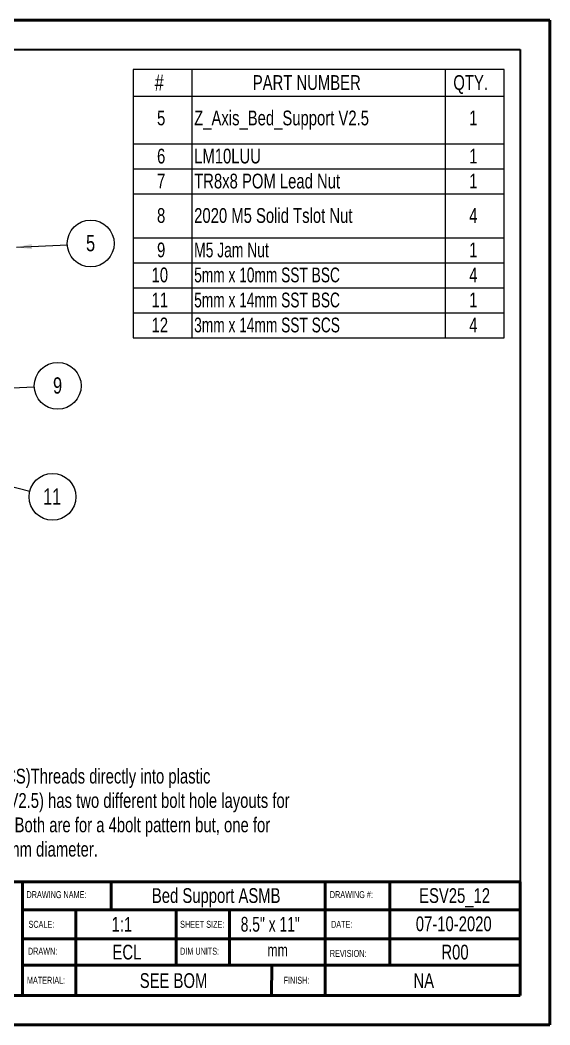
# Model space of a CAD drawing. Header units: millimetres. Extents: x 0 to 279, y 0 to 216.
# Drawn here: x 165.7 to 279.4, y 0 to 215.9 of the extents above; entities that cross this region are included whole.
import ezdxf

# ---------------------------------------------------------------- set-up
doc = ezdxf.new("R2010")
doc.units = ezdxf.units.MM
for name, color, linetype in [('PAGE_BORDER', 7, 'Continuous'), ('TITLE_BLOCK_BORDER', 7, 'Continuous'), ('TITLE_BLOCK_TEXT', 8, 'Continuous')]:
    doc.layers.add(name, color=color, linetype=linetype)
doc.styles.add('SLDTEXTSTYLE0', font='TXT', dxfattribs={"width": 0.75})
doc.styles.add('SLDTEXTSTYLE1', font='TXT', dxfattribs={"width": 0.7})
doc.styles.add('SLDTEXTSTYLE2', font='TXT', dxfattribs={"width": 0.694444})
doc.dimstyles.new('SLDDIMSTYLE0', dxfattribs={"dimtxt": 0.18, "dimasz": 3.302, "dimexe": 0, "dimexo": 0.0625, "dimgap": 0, "dimtad": 0, "dimtih": 1, "dimtoh": 1, "dimdec": 0, "dimrnd": 1e-09, "dimzin": 0, "dimdsep": 46, "dimtxsty": 'Standard', "dimsah": 1, "dimcen": 0.09, "dimadec": 0, "dimazin": 0, "dimtfac": 3.302, "dimtdec": 0, "dimtofl": 0, "dimtmove": 0, "dimatfit": 3, "dimfxl": 1, "dimfrac": 2, "dimtolj": 1, "dimtzin": 0, "dimarcsym": 0})

# ---------------------------------------------------------------- blocks, each defined once
blk = doc.blocks.new('SW_NOTE_104')
at = {"layer": 'TITLE_BLOCK_BORDER', "color": 0, "char_height": 3.175, "attachment_point": 1, "style": 'SLDTEXTSTYLE0'}
for s, insert in [('\\LNotes:', (0, 4.09)), ('* Part# 12 (3mm x 14mm SST SCS)Threads directly into plastic', (0, -1.14)), ('* Part# 5  (Z_Axis_Bed_Support V2.5) has two different bolt hole layouts for', (0, -6.37)), ('Part# 7 (Tr8x8 POM Lead Nut). Both are for a 4bolt pattern but, one for', (2.38, -11.61)), ('19mm diameter and one for 16mm diameter.', (2.38, -16.84))]:
    blk.add_mtext(s, dxfattribs=dict(at, insert=insert))
blk = doc.blocks.new('SW_TABLEANNOTATION_14')
at = {"layer": 'TITLE_BLOCK_BORDER', "color": 0}
for p, q in [((0, 0), (0, -57.68)), ((79.61, 0), (0, 0)), ((12.59, 0), (12.59, -5.79)), ((67.01, 0), (67.01, -5.79)), ((79.61, -57.68), (79.61, 0)), ((0, -5.79), (79.61, -5.79)), ((12.59, -5.79), (12.59, -57.68)), ((67.01, -5.79), (67.01, -57.68)), ((0, -16.01), (79.61, -16.01)), ((0, -21.38), (79.61, -21.38)), ((0, -26.75), (79.61, -26.75)), ((0, -36.18), (79.61, -36.18)), ((0, -41.55), (79.61, -41.55)), ((0, -46.93), (79.61, -46.93)), ((0, -52.3), (79.61, -52.3)), ((0, -57.68), (79.61, -57.68))]:
    blk.add_line(p, q, dxfattribs=at)
at = {"layer": 'TITLE_BLOCK_BORDER', "color": 0, "attachment_point": 1}
for s, insert, char_height, style in [('#', (4.62, -1.09), 3.5, 'SLDTEXTSTYLE0'), ('PART NUMBER', (25.68, -1.25), 3.175, 'SLDTEXTSTYLE0'), ('QTY.', (68.73, -1.25), 3.175, 'SLDTEXTSTYLE0'), ('5', (5.12, -8.86), 3.17, 'SLDTEXTSTYLE0'), ('Z_Axis_Bed_Support V2.5', (13.09, -8.86), 3.175, 'SLDTEXTSTYLE0'), ('1', (72.14, -8.86), 3.17, 'SLDTEXTSTYLE0'), ('6', (5.12, -17.05), 3.17, 'SLDTEXTSTYLE0'), ('LM10LUU', (13.09, -17.05), 3.175, 'SLDTEXTSTYLE0'), ('1', (72.14, -17.05), 3.17, 'SLDTEXTSTYLE0'), ('7', (5.12, -22.42), 3.17, 'SLDTEXTSTYLE0'), ('TR8x8 POM Lead Nut', (13.09, -22.42), 3.175, 'SLDTEXTSTYLE0'), ('1', (72.14, -22.42), 3.17, 'SLDTEXTSTYLE0'), ('8', (5.12, -29.82), 3.17, 'SLDTEXTSTYLE0'), ('2020 M5 Solid Tslot Nut', (13.09, -29.82), 3.175, 'SLDTEXTSTYLE0'), ('4', (72.14, -29.82), 3.17, 'SLDTEXTSTYLE0'), ('9', (5.12, -37.22), 3.17, 'SLDTEXTSTYLE0'), ('M5 Jam Nut', (13.09, -37.22), 3.175, 'SLDTEXTSTYLE1'), ('1', (72.14, -37.22), 3.17, 'SLDTEXTSTYLE0'), ('10', (3.95, -42.59), 3.175, 'SLDTEXTSTYLE0'), ('5mm x 10mm SST BSC', (13.09, -42.59), 3.175, 'SLDTEXTSTYLE2'), ('4', (72.14, -42.59), 3.17, 'SLDTEXTSTYLE0'), ('11', (3.95, -47.97), 3.175, 'SLDTEXTSTYLE0'), ('5mm x 14mm SST BSC', (13.09, -47.97), 3.175, 'SLDTEXTSTYLE2'), ('1', (72.14, -47.97), 3.17, 'SLDTEXTSTYLE0'), ('12', (3.95, -53.34), 3.175, 'SLDTEXTSTYLE0'), ('3mm x 14mm SST SCS', (13.09, -53.34), 3.175, 'SLDTEXTSTYLE2'), ('4', (72.14, -53.34), 3.17, 'SLDTEXTSTYLE0')]:
    blk.add_mtext(s, dxfattribs=dict(at, insert=insert, char_height=char_height, style=style))
blk = doc.blocks.new('SW_NOTE_105')
at = {"layer": 'TITLE_BLOCK_BORDER', "color": 0}
blk.add_circle((5.02, 0.26), 5.03, dxfattribs=at)
at = {"layer": 'TITLE_BLOCK_BORDER', "color": 0, "insert": (4.99, 2.08), "char_height": 3.5, "attachment_point": 2, "style": 'SLDTEXTSTYLE0'}
blk.add_mtext('5', dxfattribs=at)
blk = doc.blocks.new('SW_NOTE_106')
at = {"layer": 'TITLE_BLOCK_BORDER', "color": 0}
blk.add_circle((5.03, 0.21), 5.03, dxfattribs=at)
at = {"layer": 'TITLE_BLOCK_BORDER', "color": 0, "insert": (4.99, 2.04), "char_height": 3.5, "attachment_point": 2, "style": 'SLDTEXTSTYLE0'}
blk.add_mtext('9', dxfattribs=at)
blk = doc.blocks.new('SW_NOTE_108')
at = {"layer": 'TITLE_BLOCK_BORDER', "color": 0}
blk.add_circle((4.87, -1.25), 5.03, dxfattribs=at)
at = {"layer": 'TITLE_BLOCK_BORDER', "color": 0, "insert": (4.8, 0.57), "char_height": 3.5, "attachment_point": 2, "style": 'SLDTEXTSTYLE0'}
blk.add_mtext('11', dxfattribs=at)

msp = doc.modelspace()

# ---------------------------------------------------------------- linework, layer by layer
at = {"color": 7, "linetype": 'Continuous', "lineweight": 50}
for p, q in [((0, 215.9), (279.4, 215.9)), ((279.4, 0), (279.4, 215.9)), ((0, 0), (279.4, 0))]:
    msp.add_line(p, q, dxfattribs=at)
at = {"layer": 'PAGE_BORDER', "lineweight": 35}
for p, q in [((6.35, 209.55), (273.05, 209.55)), ((273.05, 209.55), (273.05, 6.35)), ((6.35, 6.35), (273.05, 6.35))]:
    msp.add_line(p, q, dxfattribs=at)
at = {"layer": 'TITLE_BLOCK_BORDER', "lineweight": 50}
for p, q in [((166.18, 30.71), (123.09, 30.71)), ((166.18, 30.71), (166.18, 6.35)), ((273.05, 30.71), (166.18, 30.71)), ((185.24, 30.71), (185.24, 24.78)), ((231.13, 30.71), (231.13, 6.35)), ((245.03, 30.71), (245.03, 12.84)), ((273.05, 30.71), (273.05, 6.35)), ((273.05, 24.73), (166.18, 24.73)), ((177.61, 24.73), (177.61, 6.35)), ((199.16, 24.73), (199.16, 12.84)), ((210.64, 24.73), (210.64, 12.84)), ((273.05, 18.52), (166.18, 18.52)), ((166.36, 12.84), (273.05, 12.84)), ((219.7, 12.84), (219.61, 6.35)), ((166.18, 6.35), (123.09, 6.35)), ((166.18, 6.35), (273.05, 6.35))]:
    msp.add_line(p, q, dxfattribs=at)

# ---------------------------------------------------------------- block references
at = {"layer": 'TITLE_BLOCK_BORDER'}
for name, p in [('SW_TABLEANNOTATION_14', (189.94, 205.32)), ('SW_NOTE_105', (175.8, 167.64)), ('SW_NOTE_106', (168.71, 137.1)), ('SW_NOTE_108', (167.74, 114.71)), ('SW_NOTE_104', (116.97, 56.18))]:
    msp.add_blockref(name, p, dxfattribs=at)

# ---------------------------------------------------------------- texts
at = {"layer": 'TITLE_BLOCK_BORDER', "attachment_point": 2, "style": 'SLDTEXTSTYLE0'}
for s, insert, char_height in [('Bed Support ASMB', (207.76, 29.38), 3.175), ('ESV25_12', (258.94, 29.38), 3.175), ('07-10-2020', (258.76, 23.31), 3.175), ('ECL', (188.59, 17.23), 3.175), ('R00', (259.03, 17.23), 3.175), ('mm', (220.95, 17.39), 2.646), ('SEE BOM', (198.6, 11.11), 3.175), ('NA', (252.32, 11.11), 3.175)]:
    msp.add_mtext(s, dxfattribs=dict(at, insert=insert, char_height=char_height))
at = {"layer": 'TITLE_BLOCK_TEXT', "attachment_point": 1}
for s, insert, char_height, style in [('DRAWING NAME:', (167.04, 28.74), 1.5, 'SLDTEXTSTYLE0'), ('DRAWING #:', (232.16, 28.75), 1.5, 'SLDTEXTSTYLE0'), ('SCALE:', (167.47, 22.36), 1.5, 'SLDTEXTSTYLE0'), ('1:1', (185.3, 23.21), 3.175, 'SLDTEXTSTYLE0'), ('SHEET SIZE:', (200.01, 22.36), 1.5, 'SLDTEXTSTYLE0'), ('8.5" x 11"', (213.02, 23.21), 3.175, 'SLDTEXTSTYLE1'), ('DATE:', (232.42, 22.36), 1.5, 'SLDTEXTSTYLE0'), ('DRAWN:', (167.34, 16.59), 1.5, 'SLDTEXTSTYLE0'), ('DIM UNITS:', (200.01, 16.59), 1.5, 'SLDTEXTSTYLE0'), ('REVISION:', (232.16, 16.11), 1.5, 'SLDTEXTSTYLE0'), ('MATERIAL:', (167.13, 10.34), 1.5, 'SLDTEXTSTYLE0'), ('FINISH:', (222.24, 10.34), 1.5, 'SLDTEXTSTYLE0')]:
    msp.add_mtext(s, dxfattribs=dict(at, insert=insert, char_height=char_height, style=style))

# ---------------------------------------------------------------- leaders
at = {"layer": 'TITLE_BLOCK_BORDER'}
for points in [[(164.87, 167.08), (175.8, 167.64)], [(155.13, 136.52), (168.71, 137.1)], [(153.33, 118.41), (167.74, 114.71)]]:
    msp.add_leader(points, dimstyle='SLDDIMSTYLE0', dxfattribs=at)

doc.saveas('drawing.dxf')
